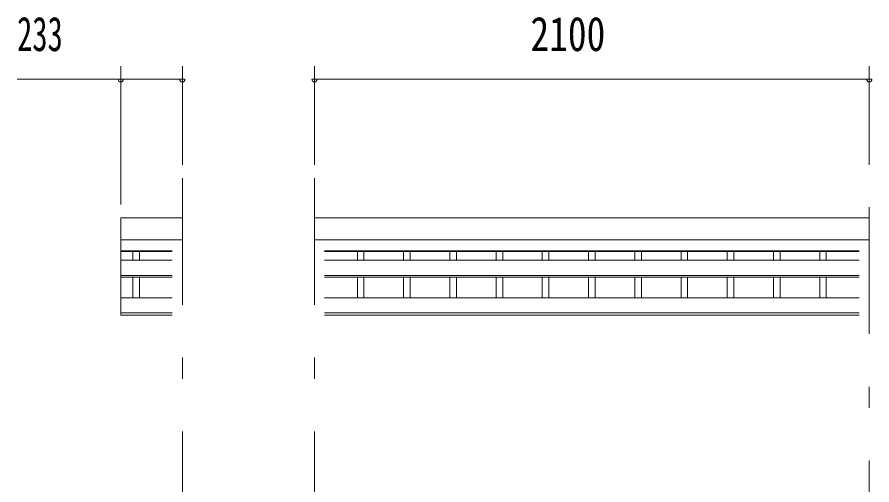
# Model space of a CAD drawing. Units: millimetres, scale not verified. Extents: x -23352 to 23352, y -10500 to 10500.
# Drawn here: x -18766 to -15531, y 2992 to 4765 of the extents above; entities that cross this region are included whole.
import ezdxf
from ezdxf.enums import TextEntityAlignment as Align

# ---------------------------------------------------------------- set-up
doc = ezdxf.new("R2010")
doc.units = ezdxf.units.MM
doc.header["$LTSCALE"] = 40
doc.linetypes.add('USER3', pattern=[24, 12, -5, 2, -5])
for name, color, linetype, lineweight in [('0-2_1-0BOLD', 7, 'Continuous', 18), ('0-3_1-2CENTER', 3, 'USER3', 18), ('0-4_1-4THIN', 4, 'Continuous', 18), ('0-5_1-5DIM', 3, 'Continuous', 18)]:
    doc.layers.add(name, color=color, linetype=linetype, lineweight=lineweight)
doc.styles.add('ＭＳ ゴシック', font='')
doc.styles.get('ＭＳ ゴシック').set_extended_font_data('MS Gothic')

msp = doc.modelspace()

# ---------------------------------------------------------------- linework, layer by layer
at = {"layer": '0-2_1-0BOLD'}
for p, q in [((-18373.69, 4004.86), (-18140.69, 4004.86)), ((-17640.69, 4004.86), (-15540.69, 4004.86)), ((-18140.69, 3921.21), (-18373.69, 3921.21)), ((-15540.69, 3921.21), (-17640.69, 3921.21)), ((-18373.69, 3880.02), (-18178.84, 3880.02)), ((-18178.84, 3876.47), (-18373.69, 3876.47)), ((-17602.54, 3880.02), (-15578.84, 3880.02)), ((-15578.84, 3876.47), (-17602.54, 3876.47)), ((-18373.69, 3844.26), (-18178.84, 3844.26)), ((-17602.54, 3844.26), (-15578.84, 3844.26)), ((-18373.69, 3785.43), (-18178.84, 3785.43)), ((-18178.84, 3779.53), (-18373.69, 3779.53)), ((-15578.84, 3785.43), (-17602.54, 3785.43)), ((-17602.54, 3779.53), (-15578.84, 3779.53)), ((-18373.69, 3701.81), (-18178.84, 3701.81)), ((-15578.84, 3701.81), (-17602.54, 3701.81)), ((-18178.84, 3644.17), (-18373.69, 3644.17)), ((-17602.54, 3644.17), (-15578.84, 3644.17)), ((-15578.84, 3635.83), (-17602.54, 3635.83))]:
    msp.add_line(p, q, dxfattribs=at)
msp.add_lwpolyline([(-18178.84, 3635.83), (-18373.69, 3635.83), (-18373.69, 4004.86)], dxfattribs=at)
at = {"layer": '0-3_1-2CENTER'}
for p, q in [((-18140.69, 4154.87), (-18140.69, 1644.67)), ((-17640.69, 4154.87), (-17640.69, 1644.67)), ((-15540.69, 1644.67), (-15540.69, 4154.87))]:
    msp.add_line(p, q, dxfattribs=at)
at = {"layer": '0-4_1-4THIN'}
for p, q in [((-18328.19, 3876.47), (-18328.19, 3844.26)), ((-18303.2, 3844.26), (-18303.2, 3876.47)), ((-17478.19, 3844.26), (-17478.19, 3876.47)), ((-17453.2, 3876.47), (-17453.2, 3844.26)), ((-17303.19, 3876.47), (-17303.19, 3844.26)), ((-17278.2, 3844.26), (-17278.2, 3876.47)), ((-17128.19, 3844.26), (-17128.19, 3876.47)), ((-17103.2, 3876.47), (-17103.2, 3844.26)), ((-16953.19, 3876.47), (-16953.19, 3844.26)), ((-16928.2, 3844.26), (-16928.2, 3876.47)), ((-16778.19, 3844.26), (-16778.19, 3876.47)), ((-16753.2, 3876.47), (-16753.2, 3844.26)), ((-16603.19, 3876.47), (-16603.19, 3844.26)), ((-16578.2, 3844.26), (-16578.2, 3876.47)), ((-16428.19, 3844.26), (-16428.19, 3876.47)), ((-16403.2, 3876.47), (-16403.2, 3844.26)), ((-16253.19, 3876.47), (-16253.19, 3844.26)), ((-16228.2, 3844.26), (-16228.2, 3876.47)), ((-16078.19, 3844.26), (-16078.19, 3876.47)), ((-16053.2, 3876.47), (-16053.2, 3844.26)), ((-15903.19, 3876.47), (-15903.19, 3844.26)), ((-15878.2, 3844.26), (-15878.2, 3876.47)), ((-15728.19, 3844.26), (-15728.19, 3876.47)), ((-15703.2, 3876.47), (-15703.2, 3844.26)), ((-18328.19, 3779.53), (-18328.19, 3701.81)), ((-18303.2, 3701.81), (-18303.2, 3779.53)), ((-17478.19, 3701.81), (-17478.19, 3779.53)), ((-17453.2, 3779.53), (-17453.2, 3701.81)), ((-17303.19, 3779.53), (-17303.19, 3701.81)), ((-17278.2, 3701.81), (-17278.2, 3779.53)), ((-17128.19, 3701.81), (-17128.19, 3779.53)), ((-17103.2, 3779.53), (-17103.2, 3701.81)), ((-16953.19, 3779.53), (-16953.19, 3701.81)), ((-16928.2, 3701.81), (-16928.2, 3779.53)), ((-16778.19, 3701.81), (-16778.19, 3779.53)), ((-16753.2, 3779.53), (-16753.2, 3701.81)), ((-16603.19, 3779.53), (-16603.19, 3701.81)), ((-16578.2, 3701.81), (-16578.2, 3779.53)), ((-16428.19, 3701.81), (-16428.19, 3779.53)), ((-16403.2, 3779.53), (-16403.2, 3701.81)), ((-16253.19, 3779.53), (-16253.19, 3701.81)), ((-16228.2, 3701.81), (-16228.2, 3779.53)), ((-16078.19, 3701.81), (-16078.19, 3779.53)), ((-16053.2, 3779.53), (-16053.2, 3701.81)), ((-15903.19, 3779.53), (-15903.19, 3701.81)), ((-15878.2, 3701.81), (-15878.2, 3779.53)), ((-15728.19, 3701.81), (-15728.19, 3779.53)), ((-15703.2, 3779.53), (-15703.2, 3701.81))]:
    msp.add_line(p, q, dxfattribs=at)
at = {"layer": '0-5_1-5DIM'}
for p, q in [((-18373.69, 4579.67), (-18373.69, 4054.86)), ((-18140.69, 4579.67), (-18140.69, 4204.87)), ((-17640.69, 4579.67), (-17640.69, 4204.87)), ((-15540.69, 4579.67), (-15540.69, 4204.87)), ((-18373.69, 4529.67), (-18766.19, 4529.67)), ((-18363.69, 4529.67), (-18383.69, 4529.67)), ((-18373.69, 4529.67), (-18140.69, 4529.67)), ((-18130.69, 4529.67), (-18150.69, 4529.67)), ((-17630.69, 4529.67), (-17650.69, 4529.67)), ((-17640.69, 4529.67), (-15540.69, 4529.67)), ((-15530.69, 4529.67), (-15550.69, 4529.67))]:
    msp.add_line(p, q, dxfattribs=at)
for centre in [(-18373.69, 4529.67), (-18140.69, 4529.67), (-17640.69, 4529.67), (-15540.69, 4529.67)]:
    msp.add_arc(centre, 10, 180, 0, dxfattribs=at)

# ---------------------------------------------------------------- texts
at = {"layer": '0-5_1-5DIM', "color": 7, "style": 'ＭＳ ゴシック'}
for s, width, p in [('233', 0.65, (-18766.19, 4597.44)), ('2100', 0.8, (-16823.19, 4597.44))]:
    msp.add_text(s, height=130.2, dxfattribs=dict(at, width=width)).set_placement(p, align=Align.BOTTOM_LEFT)

doc.saveas('drawing.dxf')
